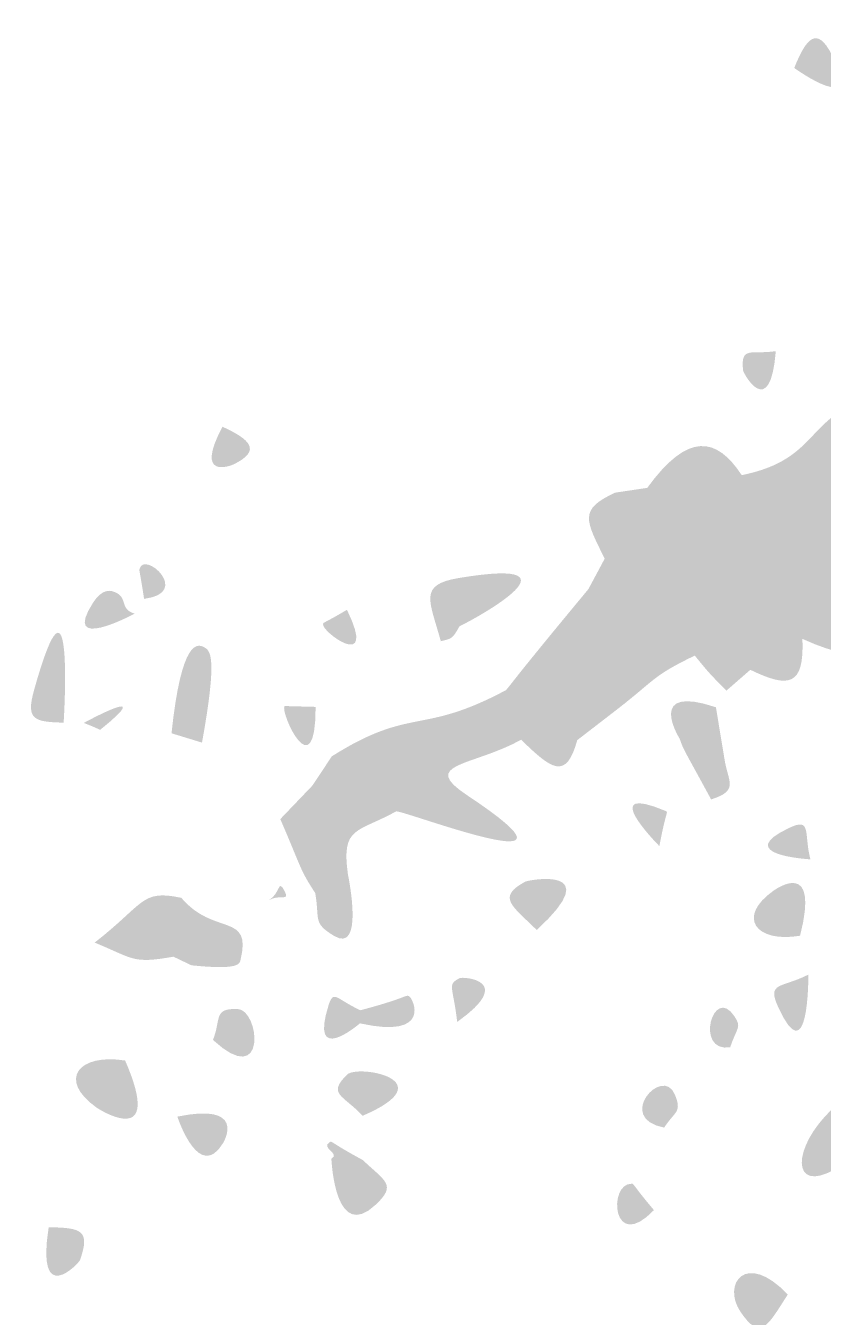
# Model space of a CAD drawing. Header units: millimetres. Extents: x 551 to 751, y 21 to 126.
# Drawn here: x 578.07 to 585.86, y 80.69 to 93.3 of the extents above; entities that cross this region are included whole.
import ezdxf

# ---------------------------------------------------------------- set-up
doc = ezdxf.new("R2010")
doc.units = ezdxf.units.MM

msp = doc.modelspace()

# ---------------------------------------------------------------- hatches: boundary and pattern name
at = {"true_color": 0x000000, "transparency": 33554687}
h = msp.add_hatch(color=18, dxfattribs=at)
edge = h.paths.add_edge_path(flags=0)
edge.add_spline(control_points=[(585.577, 92.887), (585.695, 93.182), (585.8, 93.298), (585.945, 93.015), (586.258, 92.399), (585.603, 92.869), (585.577, 92.887)], knot_values=[0, 0, 0, 0, 1, 1, 1, 2, 2, 2, 2], degree=3, periodic=1)
h = msp.add_hatch(color=18, dxfattribs=at)
edge = h.paths.add_edge_path(flags=0)
edge.add_spline(control_points=[(587.206, 90.278), (587.206, 90.278), (587.387, 90.311), (587.387, 90.311), (587.593, 90.122), (587.584, 90.135), (587.841, 90.1), (587.841, 90.1), (587.959, 89.926), (587.959, 89.926), (587.959, 89.926), (587.802, 89.649), (587.802, 89.649), (587.802, 89.649), (587.648, 89.459), (587.648, 89.459), (587.648, 89.459), (587.378, 89.106), (587.378, 89.106), (586.406, 88.893), (586.62, 87.772), (586.645, 87.642), (586.375, 87.644), (586.4, 87.663), (586.19, 87.801), (586.127, 88.337), (586.185, 88.414), (585.689, 88.606), (585.391, 88.452), (585.4, 88.468), (585.222, 88.194), (585.057, 88.388), (585.04, 88.349), (584.982, 88.633), (584.982, 88.633), (585.064, 88.91), (585.064, 88.91), (585.868, 89.074), (585.66, 89.525), (586.446, 89.695), (586.812, 89.474), (586.796, 89.263), (587.17, 89.508), (587.17, 89.508), (587.17, 90.107), (587.17, 90.107), (587.17, 90.107), (587.206, 90.278), (587.206, 90.278)], knot_values=[0, 0, 0, 0, 1, 1, 1, 2, 2, 2, 3, 3, 3, 4, 4, 4, 5, 5, 5, 6, 6, 6, 7, 7, 7, 8, 8, 8, 9, 9, 9, 10, 10, 10, 11, 11, 11, 12, 12, 12, 13, 13, 13, 14, 14, 14, 15, 15, 15, 16, 16, 16, 16], degree=3, periodic=1)
h = msp.add_hatch(color=18, dxfattribs=at)
edge = h.paths.add_edge_path(flags=0)
edge.add_spline(control_points=[(585.397, 90.121), (585.341, 89.43), (585.08, 89.903), (585.077, 89.934), (585.052, 90.176), (585.156, 90.085), (585.397, 90.121)], knot_values=[0, 0, 0, 0, 1, 1, 1, 2, 2, 2, 2], degree=3, periodic=1)
h = msp.add_hatch(color=18, dxfattribs=at)
edge = h.paths.add_edge_path(flags=0)
edge.add_spline(control_points=[(579.991, 89.383), (580.252, 89.263), (580.381, 89.154), (580.103, 89.017), (580.077, 89.004), (579.709, 88.856), (579.991, 89.383)], knot_values=[0, 0, 0, 0, 1, 1, 1, 2, 2, 2, 2], degree=3, periodic=1)
h = msp.add_hatch(color=18, dxfattribs=at)
edge = h.paths.add_edge_path(flags=0)
edge.add_spline(control_points=[(585.064, 88.91), (585.064, 88.91), (584.982, 88.633), (584.982, 88.633), (584.604, 88.79), (584.575, 88.773), (584.297, 88.456), (584.297, 88.456), (584.152, 88.491), (584.152, 88.491), (584.152, 88.491), (584.141, 88.786), (584.141, 88.786), (584.538, 89.333), (584.818, 89.285), (585.064, 88.91)], knot_values=[0, 0, 0, 0, 1, 1, 1, 2, 2, 2, 3, 3, 3, 4, 4, 4, 5, 5, 5, 5], degree=3, periodic=1)
h = msp.add_hatch(color=18, dxfattribs=at)
edge = h.paths.add_edge_path(flags=0)
edge.add_spline(control_points=[(584.982, 88.633), (585.04, 88.349), (585.057, 88.388), (585.222, 88.194), (585.46, 88.177), (585.439, 88.201), (585.651, 88.307), (585.666, 88.084), (585.829, 88.181), (585.844, 87.943), (585.846, 87.925), (585.848, 87.891), (585.685, 87.785), (585.444, 87.628), (585.525, 87.585), (585.657, 87.311), (585.676, 86.848), (585.524, 86.827), (585.148, 87.009), (585.148, 87.009), (585.117, 87.174), (585.117, 87.174), (585.117, 87.174), (585.051, 87.472), (585.051, 87.472), (585.202, 87.755), (585.364, 87.822), (585.09, 87.965), (585.057, 87.983), (584.949, 88.039), (584.758, 87.627), (583.963, 87.131), (583.318, 87.245), (583.842, 86.619), (583.842, 86.619), (583.457, 86.322), (583.457, 86.322), (583.457, 86.322), (582.91, 86.726), (582.91, 86.726), (583.012, 86.77), (583.303, 86.897), (583.998, 87.614), (584.184, 87.804), (584.166, 87.813), (584.101, 88.078), (584.101, 88.078), (584.297, 88.456), (584.297, 88.456), (584.575, 88.773), (584.604, 88.79), (584.982, 88.633)], knot_values=[0, 0, 0, 0, 1, 1, 1, 2, 2, 2, 3, 3, 3, 4, 4, 4, 5, 5, 5, 6, 6, 6, 7, 7, 7, 8, 8, 8, 9, 9, 9, 10, 10, 10, 11, 11, 11, 12, 12, 12, 13, 13, 13, 14, 14, 14, 15, 15, 15, 16, 16, 16, 17, 17, 17, 17], degree=3, periodic=1)
h = msp.add_hatch(color=18, dxfattribs=at)
edge = h.paths.add_edge_path(flags=0)
edge.add_spline(control_points=[(583.827, 88.739), (583.827, 88.739), (584.018, 88.689), (584.018, 88.689), (583.865, 88.415), (583.942, 88.416), (583.981, 88.106), (583.981, 88.106), (583.725, 88.094), (583.725, 88.094), (583.54, 88.472), (583.467, 88.573), (583.827, 88.739)], knot_values=[0, 0, 0, 0, 1, 1, 1, 2, 2, 2, 3, 3, 3, 4, 4, 4, 4], degree=3, periodic=1)
msp.add_hatch(color=18, dxfattribs=at).paths.add_polyline_path([(583.827, 88.739), (584.141, 88.786), (584.152, 88.491), (584.018, 88.689)], flags=0)
h = msp.add_hatch(color=18, dxfattribs=at)
edge = h.paths.add_edge_path(flags=0)
edge.add_spline(control_points=[(584.018, 88.689), (584.018, 88.689), (584.152, 88.491), (584.152, 88.491), (584.152, 88.491), (584.297, 88.456), (584.297, 88.456), (584.297, 88.456), (584.101, 88.078), (584.101, 88.078), (584.101, 88.078), (583.981, 88.106), (583.981, 88.106), (583.942, 88.416), (583.865, 88.415), (584.018, 88.689)], knot_values=[0, 0, 0, 0, 1, 1, 1, 2, 2, 2, 3, 3, 3, 4, 4, 4, 5, 5, 5, 5], degree=3, periodic=1)
h = msp.add_hatch(color=18, dxfattribs=at)
edge = h.paths.add_edge_path(flags=0)
edge.add_spline(control_points=[(585.689, 88.606), (585.689, 88.606), (585.651, 88.307), (585.651, 88.307), (585.439, 88.201), (585.46, 88.177), (585.222, 88.194), (585.4, 88.468), (585.391, 88.452), (585.689, 88.606)], knot_values=[0, 0, 0, 0, 1, 1, 1, 2, 2, 2, 3, 3, 3, 3], degree=3, periodic=1)
h = msp.add_hatch(color=18, dxfattribs=at)
edge = h.paths.add_edge_path(flags=0)
edge.add_spline(control_points=[(585.689, 88.606), (586.185, 88.414), (586.127, 88.337), (586.19, 87.801), (586.19, 87.801), (585.657, 87.311), (585.657, 87.311), (585.525, 87.585), (585.444, 87.628), (585.685, 87.785), (585.848, 87.891), (585.846, 87.925), (585.844, 87.943), (585.829, 88.181), (585.666, 88.084), (585.651, 88.307), (585.651, 88.307), (585.689, 88.606), (585.689, 88.606)], knot_values=[0, 0, 0, 0, 1, 1, 1, 2, 2, 2, 3, 3, 3, 4, 4, 4, 5, 5, 5, 6, 6, 6, 6], degree=3, periodic=1)
h = msp.add_hatch(color=18, dxfattribs=at)
edge = h.paths.add_edge_path(flags=0)
edge.add_spline(control_points=[(578.439, 86.493), (578.145, 86.5), (578.07, 86.523), (578.15, 86.811), (578.545, 88.221), (578.442, 86.528), (578.439, 86.493)], knot_values=[0, 0, 0, 0, 1, 1, 1, 2, 2, 2, 2], degree=3, periodic=1)
h = msp.add_hatch(color=18, dxfattribs=at)
edge = h.paths.add_edge_path(flags=0)
edge.add_spline(control_points=[(579.225, 87.702), (579.181, 87.993), (579.176, 87.97), (579.181, 87.993), (579.222, 88.179), (579.697, 87.76), (579.225, 87.702)], knot_values=[0, 0, 0, 0, 1, 1, 1, 2, 2, 2, 2], degree=3, periodic=1)
h = msp.add_hatch(color=18, dxfattribs=at)
edge = h.paths.add_edge_path(flags=0)
edge.add_spline(control_points=[(582.308, 87.436), (582.308, 87.436), (582.124, 87.288), (582.124, 87.288), (582.015, 87.687), (581.903, 87.839), (582.297, 87.905), (583.645, 88.131), (582.343, 87.445), (582.308, 87.436)], knot_values=[0, 0, 0, 0, 1, 1, 1, 2, 2, 2, 3, 3, 3, 3], degree=3, periodic=1)
h = msp.add_hatch(color=18, dxfattribs=at)
edge = h.paths.add_edge_path(flags=0)
edge.add_spline(control_points=[(583.725, 88.094), (583.725, 88.094), (583.981, 88.106), (583.981, 88.106), (583.981, 88.106), (584.101, 88.078), (584.101, 88.078), (584.166, 87.813), (584.184, 87.804), (583.998, 87.614), (583.998, 87.614), (583.566, 87.797), (583.566, 87.797), (583.566, 87.797), (583.725, 88.094), (583.725, 88.094)], knot_values=[0, 0, 0, 0, 1, 1, 1, 2, 2, 2, 3, 3, 3, 4, 4, 4, 5, 5, 5, 5], degree=3, periodic=1)
h = msp.add_hatch(color=18, dxfattribs=at)
edge = h.paths.add_edge_path(flags=0)
edge.add_spline(control_points=[(584.758, 87.627), (584.949, 88.039), (585.057, 87.983), (585.09, 87.965), (585.364, 87.822), (585.202, 87.755), (585.051, 87.472), (585.051, 87.472), (584.758, 87.627), (584.758, 87.627)], knot_values=[0, 0, 0, 0, 1, 1, 1, 2, 2, 2, 3, 3, 3, 3], degree=3, periodic=1)
h = msp.add_hatch(color=18, dxfattribs=at)
edge = h.paths.add_edge_path(flags=0)
edge.add_spline(control_points=[(579.134, 87.558), (579.104, 87.542), (578.414, 87.176), (578.726, 87.664), (578.814, 87.802), (578.895, 87.781), (578.911, 87.777), (579.083, 87.732), (578.972, 87.6), (579.134, 87.558)], knot_values=[0, 0, 0, 0, 1, 1, 1, 2, 2, 2, 3, 3, 3, 3], degree=3, periodic=1)
h = msp.add_hatch(color=18, dxfattribs=at)
edge = h.paths.add_edge_path(flags=0)
edge.add_spline(control_points=[(583.566, 87.797), (583.566, 87.797), (583.998, 87.614), (583.998, 87.614), (583.303, 86.897), (583.012, 86.77), (582.91, 86.726), (582.91, 86.726), (582.76, 86.81), (582.76, 86.81), (582.828, 86.886), (582.801, 86.876), (583.566, 87.797)], knot_values=[0, 0, 0, 0, 1, 1, 1, 2, 2, 2, 3, 3, 3, 4, 4, 4, 4], degree=3, periodic=1)
h = msp.add_hatch(color=18, dxfattribs=at)
edge = h.paths.add_edge_path(flags=0)
edge.add_spline(control_points=[(586.19, 87.801), (586.4, 87.663), (586.375, 87.644), (586.645, 87.642), (586.756, 87.3), (586.725, 87.111), (586.417, 87.265), (586.362, 87.293), (586.348, 86.996), (585.657, 87.311), (585.657, 87.311), (586.19, 87.801), (586.19, 87.801)], knot_values=[0, 0, 0, 0, 1, 1, 1, 2, 2, 2, 3, 3, 3, 4, 4, 4, 4], degree=3, periodic=1)
h = msp.add_hatch(color=18, dxfattribs=at)
edge = h.paths.add_edge_path(flags=0)
edge.add_spline(control_points=[(581.207, 87.595), (581.515, 86.968), (580.947, 87.388), (580.974, 87.457), (580.982, 87.478), (580.974, 87.457), (581.207, 87.595)], knot_values=[0, 0, 0, 0, 1, 1, 1, 2, 2, 2, 2], degree=3, periodic=1)
h = msp.add_hatch(color=18, dxfattribs=at)
edge = h.paths.add_edge_path(flags=0)
edge.add_spline(control_points=[(584.758, 87.627), (584.758, 87.627), (585.051, 87.472), (585.051, 87.472), (585.051, 87.472), (585.117, 87.174), (585.117, 87.174), (585.117, 87.174), (584.605, 87.148), (584.605, 87.148), (584.185, 86.944), (584.232, 86.921), (583.842, 86.619), (583.318, 87.245), (583.963, 87.131), (584.758, 87.627)], knot_values=[0, 0, 0, 0, 1, 1, 1, 2, 2, 2, 3, 3, 3, 4, 4, 4, 5, 5, 5, 5], degree=3, periodic=1)
h = msp.add_hatch(color=18, dxfattribs=at)
edge = h.paths.add_edge_path(flags=0)
edge.add_spline(control_points=[(582.308, 87.436), (582.237, 87.316), (582.247, 87.318), (582.124, 87.288), (582.124, 87.288), (582.308, 87.436), (582.308, 87.436)], knot_values=[0, 0, 0, 0, 1, 1, 1, 2, 2, 2, 2], degree=3, periodic=1)
h = msp.add_hatch(color=18, dxfattribs=at)
edge = h.paths.add_edge_path(flags=0)
edge.add_spline(control_points=[(579.493, 86.389), (579.589, 87.304), (579.745, 87.263), (579.806, 87.232), (579.87, 87.2), (579.947, 87.162), (579.791, 86.298), (579.791, 86.298), (579.493, 86.389), (579.493, 86.389)], knot_values=[0, 0, 0, 0, 1, 1, 1, 2, 2, 2, 3, 3, 3, 3], degree=3, periodic=1)
h = msp.add_hatch(color=18, dxfattribs=at)
edge = h.paths.add_edge_path(flags=0)
edge.add_spline(control_points=[(584.605, 87.148), (584.605, 87.148), (585.117, 87.174), (585.117, 87.174), (585.117, 87.174), (585.148, 87.009), (585.148, 87.009), (585.148, 87.009), (584.915, 86.806), (584.915, 86.806), (584.748, 86.974), (584.759, 86.96), (584.605, 87.148)], knot_values=[0, 0, 0, 0, 1, 1, 1, 2, 2, 2, 3, 3, 3, 4, 4, 4, 4], degree=3, periodic=1)
h = msp.add_hatch(color=18, dxfattribs=at)
edge = h.paths.add_edge_path(flags=0)
edge.add_spline(control_points=[(578.636, 86.49), (578.648, 86.498), (579.37, 86.887), (578.801, 86.427), (578.79, 86.418), (578.801, 86.427), (578.636, 86.49)], knot_values=[0, 0, 0, 0, 1, 1, 1, 2, 2, 2, 2], degree=3, periodic=1)
h = msp.add_hatch(color=18, dxfattribs=at)
edge = h.paths.add_edge_path(flags=0)
edge.add_spline(control_points=[(582.76, 86.81), (582.76, 86.81), (582.91, 86.726), (582.91, 86.726), (582.91, 86.726), (582.909, 86.326), (582.909, 86.326), (582.436, 86.064), (581.908, 86.097), (582.381, 85.784), (583.749, 84.877), (581.815, 85.62), (581.689, 85.627), (581.689, 85.627), (581.39, 85.864), (581.39, 85.864), (581.39, 85.864), (581.059, 86.164), (581.059, 86.164), (581.84, 86.656), (581.925, 86.364), (582.76, 86.81)], knot_values=[0, 0, 0, 0, 1, 1, 1, 2, 2, 2, 3, 3, 3, 4, 4, 4, 5, 5, 5, 6, 6, 6, 7, 7, 7, 7], degree=3, periodic=1)
h = msp.add_hatch(color=18, dxfattribs=at)
edge = h.paths.add_edge_path(flags=0)
edge.add_spline(control_points=[(584.812, 86.643), (584.812, 86.643), (584.895, 86.14), (584.895, 86.14), (584.696, 86.29), (584.667, 86.193), (584.458, 86.335), (584.438, 86.368), (584.135, 86.871), (584.812, 86.643)], knot_values=[0, 0, 0, 0, 1, 1, 1, 2, 2, 2, 3, 3, 3, 3], degree=3, periodic=1)
h = msp.add_hatch(color=18, dxfattribs=at)
edge = h.paths.add_edge_path(flags=0)
edge.add_spline(control_points=[(580.901, 86.647), (580.901, 85.827), (580.548, 86.599), (580.598, 86.655), (580.598, 86.655), (580.901, 86.647), (580.901, 86.647)], knot_values=[0, 0, 0, 0, 1, 1, 1, 2, 2, 2, 2], degree=3, periodic=1)
h = msp.add_hatch(color=18, dxfattribs=at)
edge = h.paths.add_edge_path(flags=0)
edge.add_spline(control_points=[(582.91, 86.726), (582.91, 86.726), (583.457, 86.322), (583.457, 86.322), (583.349, 85.925), (583.203, 86.04), (582.909, 86.326), (582.909, 86.326), (582.91, 86.726), (582.91, 86.726)], knot_values=[0, 0, 0, 0, 1, 1, 1, 2, 2, 2, 3, 3, 3, 3], degree=3, periodic=1)
h = msp.add_hatch(color=18, dxfattribs=at)
edge = h.paths.add_edge_path(flags=0)
edge.add_spline(control_points=[(584.458, 86.335), (584.667, 86.193), (584.696, 86.29), (584.895, 86.14), (584.929, 85.915), (585.043, 85.831), (584.765, 85.743), (584.502, 86.229), (584.5, 86.214), (584.458, 86.335)], knot_values=[0, 0, 0, 0, 1, 1, 1, 2, 2, 2, 3, 3, 3, 3], degree=3, periodic=1)
h = msp.add_hatch(color=18, dxfattribs=at)
edge = h.paths.add_edge_path(flags=0)
edge.add_spline(control_points=[(581.059, 86.164), (581.059, 86.164), (581.39, 85.864), (581.39, 85.864), (581.147, 85.699), (581.132, 85.727), (580.87, 85.879), (580.87, 85.879), (581.059, 86.164), (581.059, 86.164)], knot_values=[0, 0, 0, 0, 1, 1, 1, 2, 2, 2, 3, 3, 3, 3], degree=3, periodic=1)
h = msp.add_hatch(color=18, dxfattribs=at)
edge = h.paths.add_edge_path(flags=0)
edge.add_spline(control_points=[(584.259, 85.288), (584.24, 85.307), (583.638, 85.916), (584.324, 85.629), (584.348, 85.618), (584.324, 85.629), (584.259, 85.288)], knot_values=[0, 0, 0, 0, 1, 1, 1, 2, 2, 2, 2], degree=3, periodic=1)
h = msp.add_hatch(color=18, dxfattribs=at)
edge = h.paths.add_edge_path(flags=0)
edge.add_spline(control_points=[(580.87, 85.879), (581.132, 85.727), (581.147, 85.699), (581.39, 85.864), (581.39, 85.864), (581.689, 85.627), (581.689, 85.627), (581.302, 85.414), (581.152, 85.481), (581.216, 85.015), (581.024, 84.928), (581.039, 84.936), (581.024, 84.928), (580.948, 84.887), (580.975, 84.871), (580.897, 84.829), (580.745, 85.061), (580.77, 85.055), (580.556, 85.551), (580.556, 85.551), (580.87, 85.879), (580.87, 85.879)], knot_values=[0, 0, 0, 0, 1, 1, 1, 2, 2, 2, 3, 3, 3, 4, 4, 4, 5, 5, 5, 6, 6, 6, 7, 7, 7, 7], degree=3, periodic=1)
h = msp.add_hatch(color=18, dxfattribs=at)
edge = h.paths.add_edge_path(flags=0)
edge.add_spline(control_points=[(585.735, 85.158), (585.707, 85.16), (584.966, 85.203), (585.532, 85.467), (585.75, 85.569), (585.669, 85.41), (585.735, 85.158)], knot_values=[0, 0, 0, 0, 1, 1, 1, 2, 2, 2, 2], degree=3, periodic=1)
h = msp.add_hatch(color=18, dxfattribs=at)
edge = h.paths.add_edge_path(flags=0)
edge.add_spline(control_points=[(585.634, 84.412), (585.199, 84.338), (585.011, 84.596), (585.375, 84.852), (585.407, 84.874), (585.828, 85.17), (585.634, 84.412)], knot_values=[0, 0, 0, 0, 1, 1, 1, 2, 2, 2, 2], degree=3, periodic=1)
h = msp.add_hatch(color=18, dxfattribs=at)
edge = h.paths.add_edge_path(flags=0)
edge.add_spline(control_points=[(581.216, 85.015), (581.225, 84.967), (581.376, 84.23), (581.078, 84.412), (580.87, 84.54), (580.943, 84.566), (580.897, 84.829), (580.975, 84.871), (580.948, 84.887), (581.024, 84.928), (581.039, 84.936), (581.024, 84.928), (581.216, 85.015)], knot_values=[0, 0, 0, 0, 1, 1, 1, 2, 2, 2, 3, 3, 3, 4, 4, 4, 4], degree=3, periodic=1)
h = msp.add_hatch(color=18, dxfattribs=at)
edge = h.paths.add_edge_path(flags=0)
edge.add_spline(control_points=[(583.061, 84.468), (582.819, 84.707), (582.668, 84.788), (582.949, 84.94), (582.982, 84.957), (583.756, 85.103), (583.061, 84.468)], knot_values=[0, 0, 0, 0, 1, 1, 1, 2, 2, 2, 2], degree=3, periodic=1)
h = msp.add_hatch(color=18, dxfattribs=at)
edge = h.paths.add_edge_path(flags=0)
edge.add_spline(control_points=[(580.445, 84.759), (580.56, 84.829), (580.532, 84.972), (580.596, 84.851), (580.655, 84.74), (580.551, 84.823), (580.445, 84.759)], knot_values=[0, 0, 0, 0, 1, 1, 1, 2, 2, 2, 2], degree=3, periodic=1)
h = msp.add_hatch(color=18, dxfattribs=at)
edge = h.paths.add_edge_path(flags=0)
edge.add_spline(control_points=[(579.588, 84.782), (579.588, 84.782), (579.512, 84.207), (579.512, 84.207), (579.106, 84.136), (579.127, 84.187), (578.742, 84.345), (579.232, 84.725), (579.194, 84.867), (579.588, 84.782)], knot_values=[0, 0, 0, 0, 1, 1, 1, 2, 2, 2, 3, 3, 3, 3], degree=3, periodic=1)
h = msp.add_hatch(color=18, dxfattribs=at)
edge = h.paths.add_edge_path(flags=0)
edge.add_spline(control_points=[(579.588, 84.782), (579.911, 84.402), (580.282, 84.647), (580.167, 84.174), (580.158, 84.134), (580.143, 84.076), (579.688, 84.123), (579.688, 84.123), (579.512, 84.207), (579.512, 84.207), (579.512, 84.207), (579.588, 84.782), (579.588, 84.782)], knot_values=[0, 0, 0, 0, 1, 1, 1, 2, 2, 2, 3, 3, 3, 4, 4, 4, 4], degree=3, periodic=1)
h = msp.add_hatch(color=18, dxfattribs=at)
edge = h.paths.add_edge_path(flags=0)
edge.add_spline(control_points=[(582.284, 83.57), (582.244, 83.921), (582.182, 83.934), (582.309, 83.998), (582.338, 84.013), (582.866, 83.982), (582.284, 83.57)], knot_values=[0, 0, 0, 0, 1, 1, 1, 2, 2, 2, 2], degree=3, periodic=1)
h = msp.add_hatch(color=18, dxfattribs=at)
edge = h.paths.add_edge_path(flags=0)
edge.add_spline(control_points=[(585.715, 84.032), (585.715, 83.996), (585.718, 83.057), (585.418, 83.72), (585.309, 83.962), (585.45, 83.898), (585.715, 84.032)], knot_values=[0, 0, 0, 0, 1, 1, 1, 2, 2, 2, 2], degree=3, periodic=1)
h = msp.add_hatch(color=18, dxfattribs=at)
edge = h.paths.add_edge_path(flags=0)
edge.add_spline(control_points=[(581.338, 83.684), (581.338, 83.684), (581.334, 83.556), (581.334, 83.556), (581.312, 83.538), (580.839, 83.137), (581.027, 83.732), (581.077, 83.889), (581.099, 83.795), (581.338, 83.684)], knot_values=[0, 0, 0, 0, 1, 1, 1, 2, 2, 2, 3, 3, 3, 3], degree=3, periodic=1)
h = msp.add_hatch(color=18, dxfattribs=at)
edge = h.paths.add_edge_path(flags=0)
edge.add_spline(control_points=[(584.951, 83.322), (584.599, 83.267), (584.785, 83.938), (584.992, 83.626), (585.067, 83.513), (585.017, 83.52), (584.951, 83.322)], knot_values=[0, 0, 0, 0, 1, 1, 1, 2, 2, 2, 2], degree=3, periodic=1)
h = msp.add_hatch(color=18, dxfattribs=at)
edge = h.paths.add_edge_path(flags=0)
edge.add_spline(control_points=[(581.338, 83.684), (581.783, 83.801), (581.78, 83.839), (581.815, 83.821), (581.854, 83.8), (582.044, 83.399), (581.334, 83.556), (581.334, 83.556), (581.338, 83.684), (581.338, 83.684)], knot_values=[0, 0, 0, 0, 1, 1, 1, 2, 2, 2, 3, 3, 3, 3], degree=3, periodic=1)
h = msp.add_hatch(color=18, dxfattribs=at)
edge = h.paths.add_edge_path(flags=0)
edge.add_spline(control_points=[(579.898, 83.394), (579.981, 83.607), (579.9, 83.7), (580.136, 83.697), (580.355, 83.694), (580.434, 82.898), (579.898, 83.394)], knot_values=[0, 0, 0, 0, 1, 1, 1, 2, 2, 2, 2], degree=3, periodic=1)
h = msp.add_hatch(color=18, dxfattribs=at)
edge = h.paths.add_edge_path(flags=0)
edge.add_spline(control_points=[(579.04, 83.193), (579.422, 82.314), (578.791, 82.711), (578.757, 82.736), (578.378, 83.008), (578.585, 83.265), (579.04, 83.193)], knot_values=[0, 0, 0, 0, 1, 1, 1, 2, 2, 2, 2], degree=3, periodic=1)
h = msp.add_hatch(color=18, dxfattribs=at)
edge = h.paths.add_edge_path(flags=0)
edge.add_spline(control_points=[(581.361, 82.654), (581.165, 82.859), (581.014, 82.864), (581.208, 83.055), (581.313, 83.159), (582.171, 83.001), (581.361, 82.654)], knot_values=[0, 0, 0, 0, 1, 1, 1, 2, 2, 2, 2], degree=3, periodic=1)
h = msp.add_hatch(color=18, dxfattribs=at)
edge = h.paths.add_edge_path(flags=0)
edge.add_spline(control_points=[(584.306, 82.538), (583.822, 82.627), (584.292, 83.149), (584.41, 82.862), (584.483, 82.685), (584.413, 82.702), (584.306, 82.538)], knot_values=[0, 0, 0, 0, 1, 1, 1, 2, 2, 2, 2], degree=3, periodic=1)
h = msp.add_hatch(color=18, dxfattribs=at)
edge = h.paths.add_edge_path(flags=0)
edge.add_spline(control_points=[(579.55, 82.645), (580.213, 82.783), (580.018, 82.42), (579.995, 82.384), (579.766, 82.013), (579.564, 82.605), (579.55, 82.645)], knot_values=[0, 0, 0, 0, 1, 1, 1, 2, 2, 2, 2], degree=3, periodic=1)
h = msp.add_hatch(color=18, dxfattribs=at)
edge = h.paths.add_edge_path(flags=0)
edge.add_spline(control_points=[(585.953, 82.724), (586.094, 82.566), (586.085, 82.57), (586.298, 82.558), (586.273, 82.524), (585.989, 82.139), (585.971, 82.129), (585.548, 81.889), (585.546, 82.342), (585.953, 82.724)], knot_values=[0, 0, 0, 0, 1, 1, 1, 2, 2, 2, 3, 3, 3, 3], degree=3, periodic=1)
h = msp.add_hatch(color=18, dxfattribs=at)
edge = h.paths.add_edge_path(flags=0)
edge.add_spline(control_points=[(581.055, 82.233), (581.147, 82.288), (580.944, 82.339), (581.038, 82.396), (581.063, 82.411), (581.038, 82.396), (581.362, 82.221), (581.362, 82.221), (581.055, 82.233), (581.055, 82.233)], knot_values=[0, 0, 0, 0, 1, 1, 1, 2, 2, 2, 3, 3, 3, 3], degree=3, periodic=1)
h = msp.add_hatch(color=18, dxfattribs=at)
edge = h.paths.add_edge_path(flags=0)
edge.add_spline(control_points=[(581.055, 82.233), (581.055, 82.233), (581.362, 82.221), (581.362, 82.221), (581.581, 82.013), (581.696, 81.981), (581.488, 81.785), (581.098, 81.418), (581.058, 82.181), (581.055, 82.233)], knot_values=[0, 0, 0, 0, 1, 1, 1, 2, 2, 2, 3, 3, 3, 3], degree=3, periodic=1)
h = msp.add_hatch(color=18, dxfattribs=at)
edge = h.paths.add_edge_path(flags=0)
edge.add_spline(control_points=[(584.206, 81.732), (583.797, 81.303), (583.755, 81.995), (583.988, 81.99), (584.014, 81.99), (583.988, 81.99), (584.206, 81.732)], knot_values=[0, 0, 0, 0, 1, 1, 1, 2, 2, 2, 2], degree=3, periodic=1)
h = msp.add_hatch(color=18, dxfattribs=at)
edge = h.paths.add_edge_path(flags=0)
edge.add_spline(control_points=[(578.293, 81.565), (578.608, 81.559), (578.703, 81.54), (578.599, 81.244), (578.587, 81.21), (578.166, 80.769), (578.293, 81.565)], knot_values=[0, 0, 0, 0, 1, 1, 1, 2, 2, 2, 2], degree=3, periodic=1)
h = msp.add_hatch(color=18, dxfattribs=at)
edge = h.paths.add_edge_path(flags=0)
edge.add_spline(control_points=[(585.514, 80.908), (585.317, 80.603), (585.25, 80.445), (585.05, 80.742), (584.872, 81.007), (585.101, 81.342), (585.514, 80.908)], knot_values=[0, 0, 0, 0, 1, 1, 1, 2, 2, 2, 2], degree=3, periodic=1)

doc.saveas('drawing.dxf')
